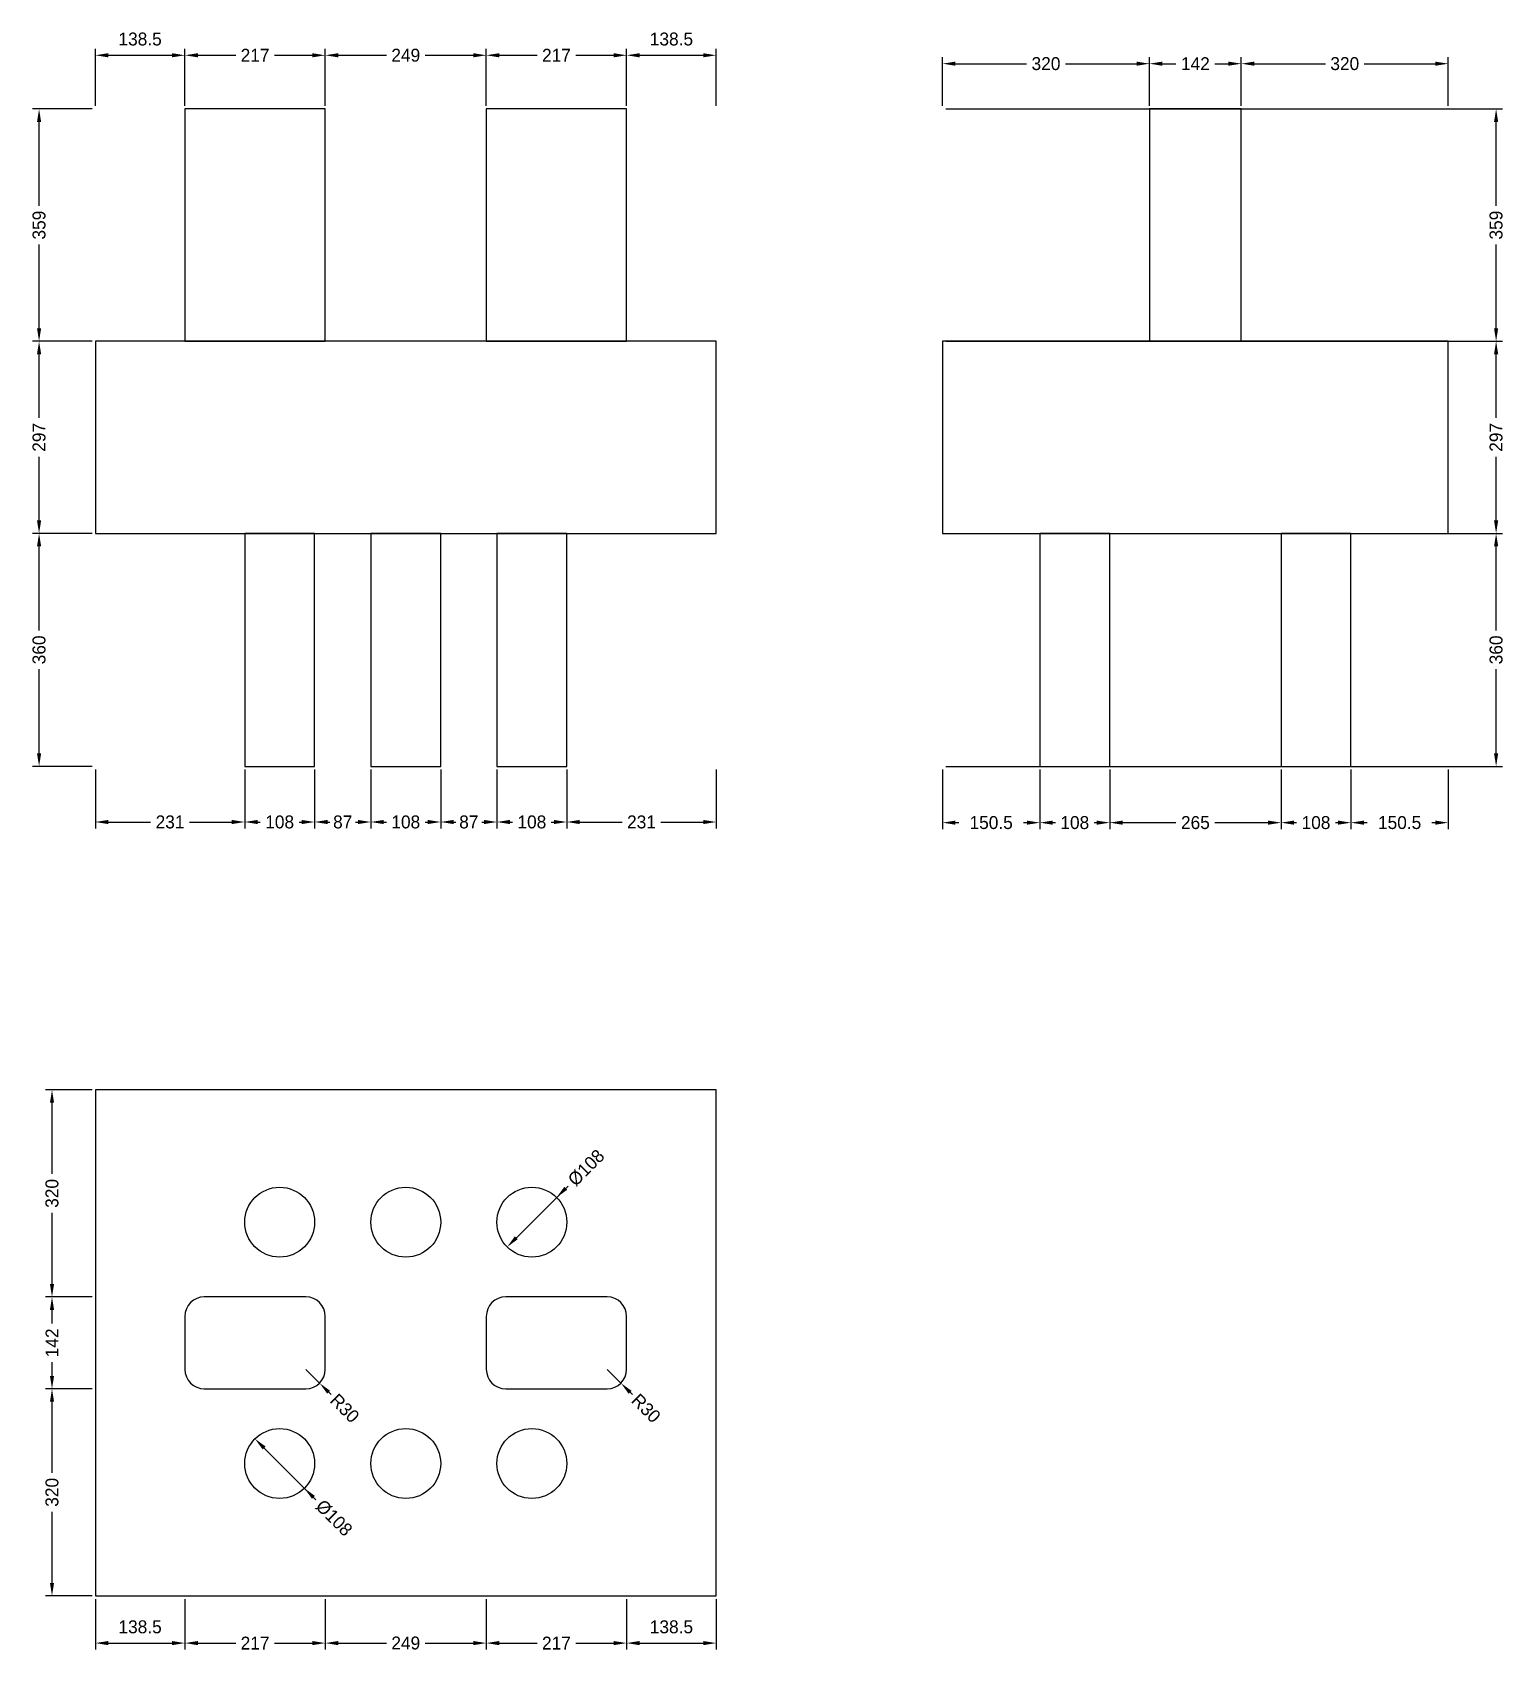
# Model space of a CAD drawing. Header units: metres. Extents: x -97 to 2176, y -83 to 2416.
import ezdxf

# ---------------------------------------------------------------- set-up
doc = ezdxf.new("R2010")
doc.units = ezdxf.units.M
for name, color, linetype in [('chengtai', 7, 'Continuous'), ('dunzhu', 7, 'Continuous'), ('zhuangji', 7, 'Continuous')]:
    doc.layers.add(name, color=color, linetype=linetype)

# ---------------------------------------------------------------- blocks, each defined once
blk = doc.blocks.new('_CLOSEDFILLED')
at = {"color": 0, "linetype": 'BYBLOCK'}
blk.add_solid([(-1, 0.16), (0, 0), (-1, -0.16)], dxfattribs=at)

msp = doc.modelspace()

# ---------------------------------------------------------------- linework, layer by layer
at = {"color": 7}
for p, q in [((0, 2303), (0, 2391)), ((20, 2381), (118.5, 2381)), ((138.5, 2303), (138.5, 2391)), ((138.5, 2303), (138.5, 2391)), ((158.5, 2381), (217, 2381)), ((277, 2381), (335.5, 2381)), ((355.5, 2303), (355.5, 2391)), ((355.5, 2303), (355.5, 2391)), ((375.5, 2381), (450, 2381)), ((510, 2381), (584.5, 2381)), ((604.5, 2303), (604.5, 2391)), ((604.5, 2303), (604.5, 2391)), ((624.5, 2381), (683, 2381)), ((743, 2381), (801.5, 2381)), ((821.5, 2303), (821.5, 2391)), ((821.5, 2303), (821.5, 2391)), ((841.5, 2381), (940, 2381)), ((960, 2303), (960, 2391)), ((1310, 2303), (1310, 2378)), ((1630, 2303), (1630, 2378)), ((1630, 2303), (1630, 2378)), ((1772, 2303), (1772, 2378)), ((1772, 2303), (1772, 2378)), ((2092, 2303), (2092, 2378)), ((1330, 2368), (1440, 2368)), ((1500, 2368), (1610, 2368)), ((1650, 2368), (1671, 2368)), ((1731, 2368), (1752, 2368)), ((1792, 2368), (1902, 2368)), ((1962, 2368), (2072, 2368)), ((-5, 2298), (-97, 2298)), ((-87, 2148.5), (-87, 2278)), ((1315, 2298), (2176, 2298)), ((2166, 2148.5), (2166, 2278)), ((-87, 1959), (-87, 2088.5)), ((2166, 1959), (2166, 2088.5)), ((-5, 1939), (-97, 1939)), ((-5, 1939), (-97, 1939)), ((1315, 1939), (2176, 1939)), ((1315, 1939), (2176, 1939)), ((-87, 1820.5), (-87, 1919)), ((2166, 1820.5), (2166, 1919)), ((-87, 1662), (-87, 1760.5)), ((2166, 1662), (2166, 1760.5)), ((-5, 1642), (-97, 1642)), ((-5, 1642), (-97, 1642)), ((1315, 1642), (2176, 1642)), ((1315, 1642), (2176, 1642)), ((-87, 1492), (-87, 1622)), ((2166, 1492), (2166, 1622)), ((-87, 1302), (-87, 1432)), ((2166, 1302), (2166, 1432)), ((-5, 1282), (-97, 1282)), ((0, 1277), (0, 1186)), ((231, 1277), (231, 1186)), ((231, 1277), (231, 1186)), ((339, 1277), (339, 1186)), ((339, 1277), (339, 1186)), ((426, 1277), (426, 1186)), ((426, 1277), (426, 1186)), ((534, 1277), (534, 1186)), ((534, 1277), (534, 1186)), ((621, 1277), (621, 1186)), ((621, 1277), (621, 1186)), ((729, 1277), (729, 1186)), ((729, 1277), (729, 1186)), ((960, 1277), (960, 1186)), ((1310, 1277), (1310, 1185)), ((1315, 1282), (2176, 1282)), ((1460.5, 1277), (1460.5, 1185)), ((1460.5, 1277), (1460.5, 1185)), ((1568.5, 1277), (1568.5, 1185)), ((1568.5, 1277), (1568.5, 1185)), ((1833.5, 1277), (1833.5, 1185)), ((1833.5, 1277), (1833.5, 1185)), ((1941.5, 1277), (1941.5, 1185)), ((1941.5, 1277), (1941.5, 1185)), ((2092, 1277), (2092, 1185)), ((20, 1196), (85.5, 1196)), ((145.5, 1196), (211, 1196)), ((251, 1196), (255, 1196)), ((315, 1196), (319, 1196)), ((359, 1196), (362.5, 1196)), ((402.5, 1196), (406, 1196)), ((446, 1196), (450, 1196)), ((510, 1196), (514, 1196)), ((554, 1196), (557.5, 1196)), ((597.5, 1196), (601, 1196)), ((641, 1196), (645, 1196)), ((705, 1196), (709, 1196)), ((749, 1196), (814.5, 1196)), ((874.5, 1196), (940, 1196)), ((1330, 1195), (1335.2, 1195)), ((1435.2, 1195), (1440.5, 1195)), ((1480.5, 1195), (1484.5, 1195)), ((1544.5, 1195), (1548.5, 1195)), ((1588.5, 1195), (1671, 1195)), ((1731, 1195), (1813.5, 1195)), ((1853.5, 1195), (1857.5, 1195)), ((1917.5, 1195), (1921.5, 1195)), ((1961.5, 1195), (1966.8, 1195)), ((2066.8, 1195), (2072, 1195)), ((-5, 782), (-77, 782)), ((-67, 652), (-67, 762)), ((727.3, 629.8), (651, 553.5)), ((730.9, 633.4), (727.3, 629.8)), ((-67, 482), (-67, 592)), ((-5, 462), (-77, 462)), ((-5, 462), (-77, 462)), ((-67, 421), (-67, 442)), ((-67, 340), (-67, 361)), ((325.5, 350), (346.7, 328.8)), ((791.5, 350), (812.7, 328.8)), ((-5, 320), (-77, 320)), ((-5, 320), (-77, 320)), ((-67, 190), (-67, 300)), ((364.4, 311.1), (360.9, 314.6)), ((830.4, 311.1), (826.9, 314.6)), ((337.3, 152.2), (261, 228.5)), ((340.9, 148.6), (337.3, 152.2)), ((-67, 20), (-67, 130)), ((-5, 0), (-77, 0)), ((0, -5), (0, -83)), ((138.5, -5), (138.5, -83)), ((138.5, -5), (138.5, -83)), ((355.5, -5), (355.5, -83)), ((355.5, -5), (355.5, -83)), ((604.5, -5), (604.5, -83)), ((604.5, -5), (604.5, -83)), ((821.5, -5), (821.5, -83)), ((821.5, -5), (821.5, -83)), ((960, -5), (960, -83)), ((20, -73), (118.5, -73)), ((158.5, -73), (217, -73)), ((277, -73), (335.5, -73)), ((375.5, -73), (450, -73)), ((510, -73), (584.5, -73)), ((624.5, -73), (683, -73)), ((743, -73), (801.5, -73)), ((841.5, -73), (940, -73))]:
    msp.add_line(p, q, dxfattribs=at)
at = {"layer": 'chengtai'}
for points in [[(0, 1642), (960, 1642), (960, 1939), (0, 1939), (0, 1642)], [(1310, 1642), (2092, 1642), (2092, 1939), (1310, 1939), (1310, 1642)], [(0, 0), (960, 0), (960, 782), (0, 782), (0, 0)]]:
    msp.add_lwpolyline(points, dxfattribs=at)
at = {"layer": 'Defpoints', "color": 7}
for p in [(0, 2381), (138.5, 2381), (355.5, 2381), (604.5, 2381), (821.5, 2381), (1310, 2368), (1630, 2368), (1772, 2368), (0, 2298), (0, 2298), (138.5, 2298), (138.5, 2298), (355.5, 2298), (355.5, 2298), (604.5, 2298), (604.5, 2298), (821.5, 2298), (821.5, 2298), (960, 2298), (1310, 2298), (1310, 2298), (1630, 2298), (1630, 2298), (1772, 2298), (1772, 2298), (2092, 2298), (-87, 1939), (0, 1939), (0, 1939), (1310, 1939), (1310, 1939), (2166, 1939), (-87, 1642), (0, 1642), (0, 1642), (1310, 1642), (1310, 1642), (2166, 1642), (-87, 1282), (0, 1282), (0, 1282), (231, 1282), (231, 1282), (339, 1282), (339, 1282), (426, 1282), (426, 1282), (534, 1282), (534, 1282), (621, 1282), (621, 1282), (729, 1282), (729, 1282), (960, 1282), (1310, 1282), (1310, 1282), (1460.5, 1282), (1460.5, 1282), (1568.5, 1282), (1568.5, 1282), (1833.5, 1282), (1833.5, 1282), (1941.5, 1282), (1941.5, 1282), (2092, 1282), (2166, 1282), (0, 1196), (231, 1196), (339, 1196), (426, 1196), (534, 1196), (621, 1196), (729, 1196), (1310, 1195), (1460.5, 1195), (1568.5, 1195), (1833.5, 1195), (1941.5, 1195), (0, 782), (713.2, 615.7), (675, 577.5), (-67, 462), (0, 462), (0, 462), (325.5, 350), (791.5, 350), (346.7, 328.8), (812.7, 328.8), (-67, 320), (0, 320), (0, 320), (285, 204.5), (323.2, 166.3), (-67, 0), (0, 0), (0, 0), (138.5, 0), (138.5, 0), (355.5, 0), (355.5, 0), (604.5, 0), (604.5, 0), (821.5, 0), (821.5, 0), (960, 0), (0, -73), (138.5, -73), (355.5, -73), (604.5, -73), (821.5, -73)]:
    msp.add_point(p, dxfattribs=at)
at = {"layer": 'dunzhu'}
for p, q in [((325.5, 462), (168.5, 462)), ((791.5, 462), (634.5, 462)), ((138.5, 432), (138.5, 350)), ((355.5, 350), (355.5, 432)), ((604.5, 432), (604.5, 350)), ((821.5, 350), (821.5, 432)), ((168.5, 320), (325.5, 320)), ((634.5, 320), (791.5, 320))]:
    msp.add_line(p, q, dxfattribs=at)
for points in [[(138.5, 1939), (355.5, 1939), (355.5, 2298), (138.5, 2298), (138.5, 1939)], [(604.5, 1939), (821.5, 1939), (821.5, 2298), (604.5, 2298), (604.5, 1939)], [(1630, 1939), (1772, 1939), (1772, 2298), (1630, 2298), (1630, 1939)]]:
    msp.add_lwpolyline(points, dxfattribs=at)
for centre, start, end in [((168.5, 432), 90, 180), ((325.5, 432), 0, 90), ((634.5, 432), 90, 180), ((791.5, 432), 0, 90), ((168.5, 350), 180, 270), ((325.5, 350), 270, 360), ((634.5, 350), 180, 270), ((791.5, 350), 270, 360)]:
    msp.add_arc(centre, 30, start, end, dxfattribs=at)
at = {"layer": 'zhuangji'}
for points in [[(231, 1282), (339, 1282), (339, 1642), (231, 1642), (231, 1282)], [(426, 1282), (534, 1282), (534, 1642), (426, 1642), (426, 1282)], [(621, 1282), (729, 1282), (729, 1642), (621, 1642), (621, 1282)], [(1460.5, 1282), (1568.5, 1282), (1568.5, 1642), (1460.5, 1642), (1460.5, 1282)], [(1833.5, 1282), (1941.5, 1282), (1941.5, 1642), (1833.5, 1642), (1833.5, 1282)]]:
    msp.add_lwpolyline(points, dxfattribs=at)
for centre in [(285, 577.5), (480, 577.5), (675, 577.5), (285, 204.5), (480, 204.5), (675, 204.5)]:
    msp.add_circle(centre, 54, dxfattribs=at)

# ---------------------------------------------------------------- block references
at = {"color": 7, "xscale": 20, "yscale": 20}
for p, rotation in [((0, 2381), 180), ((138.5, 2381), 180), ((355.5, 2381), 180), ((604.5, 2381), 180), ((821.5, 2381), 180), ((1310, 2368), 180), ((1630, 2368), 180), ((1772, 2368), 180), ((-87, 2298), 90), ((2166, 2298), 90), ((-87, 1939), 270), ((2166, 1939), 270), ((-87, 1939), 90), ((2166, 1939), 90), ((-87, 1642), 270), ((2166, 1642), 270), ((-87, 1642), 90), ((2166, 1642), 90), ((-87, 1282), 270), ((2166, 1282), 270), ((0, 1196), 180), ((231, 1196), 180), ((339, 1196), 180), ((426, 1196), 180), ((534, 1196), 180), ((621, 1196), 180), ((729, 1196), 180), ((1310, 1195), 180), ((1460.5, 1195), 180), ((1568.5, 1195), 180), ((1833.5, 1195), 180), ((1941.5, 1195), 180), ((-67, 782), 90), ((713.2, 615.7), 225), ((636.8, 539.3), 225), ((-67, 462), 270), ((-67, 462), 90), ((-67, 320), 270), ((346.7, 328.8), 135), ((812.7, 328.8), 134.99999999999991), ((-67, 320), 90), ((246.8, 242.7), 134.99999999999997), ((323.2, 166.3), 134.99999999999997), ((-67, 0), 270), ((0, -73), 180), ((138.5, -73), 180), ((355.5, -73), 180), ((604.5, -73), 180), ((821.5, -73), 180)]:
    msp.add_blockref('_CLOSEDFILLED', p, dxfattribs=dict(at, rotation=rotation))
for p in [(138.5, 2381), (355.5, 2381), (604.5, 2381), (821.5, 2381), (960, 2381), (1630, 2368), (1772, 2368), (2092, 2368), (231, 1196), (339, 1196), (426, 1196), (534, 1196), (621, 1196), (729, 1196), (960, 1196), (1460.5, 1195), (1568.5, 1195), (1833.5, 1195), (1941.5, 1195), (2092, 1195), (138.5, -73), (355.5, -73), (604.5, -73), (821.5, -73), (960, -73)]:
    msp.add_blockref('_CLOSEDFILLED', p, dxfattribs=at)

# ---------------------------------------------------------------- texts
at = {"color": 7, "char_height": 20, "attachment_point": 5}
for s, insert in [('138.5', (69.2, 2406)), ('138.5', (890.8, 2406)), ('217', (247, 2381)), ('249', (480, 2381)), ('217', (713, 2381)), ('320', (1470, 2368)), ('142', (1701, 2368)), ('320', (1932, 2368)), ('231', (115.5, 1196)), ('108', (285, 1196)), ('87', (382.5, 1196)), ('108', (480, 1196)), ('87', (577.5, 1196)), ('108', (675, 1196)), ('231', (844.5, 1196)), ('150.5', (1385.2, 1195)), ('108', (1514.5, 1195)), ('265', (1701, 1195)), ('108', (1887.5, 1195)), ('150.5', (2016.8, 1195)), ('138.5', (69.2, -48)), ('138.5', (890.8, -48)), ('217', (247, -73)), ('249', (480, -73)), ('217', (713, -73))]:
    msp.add_mtext(s, dxfattribs=dict(at, insert=insert))
for s, insert, rotation in [('359', (-87, 2118.5), 90), ('359', (2166, 2118.5), 90), ('297', (-87, 1790.5), 90), ('297', (2166, 1790.5), 90), ('360', (-87, 1462), 90), ('360', (2166, 1462), 90), ('%%c108', (759.1, 661.6), 45), ('320', (-67, 622), 90), ('142', (-67, 391), 90), ('R30', (385.6, 289.9), 315), ('R30', (851.6, 289.9), 315), ('320', (-67, 160), 90), ('%%c108', (369.1, 120.4), 315)]:
    msp.add_mtext(s, dxfattribs=dict(at, insert=insert, rotation=rotation))

doc.saveas('drawing.dxf')
